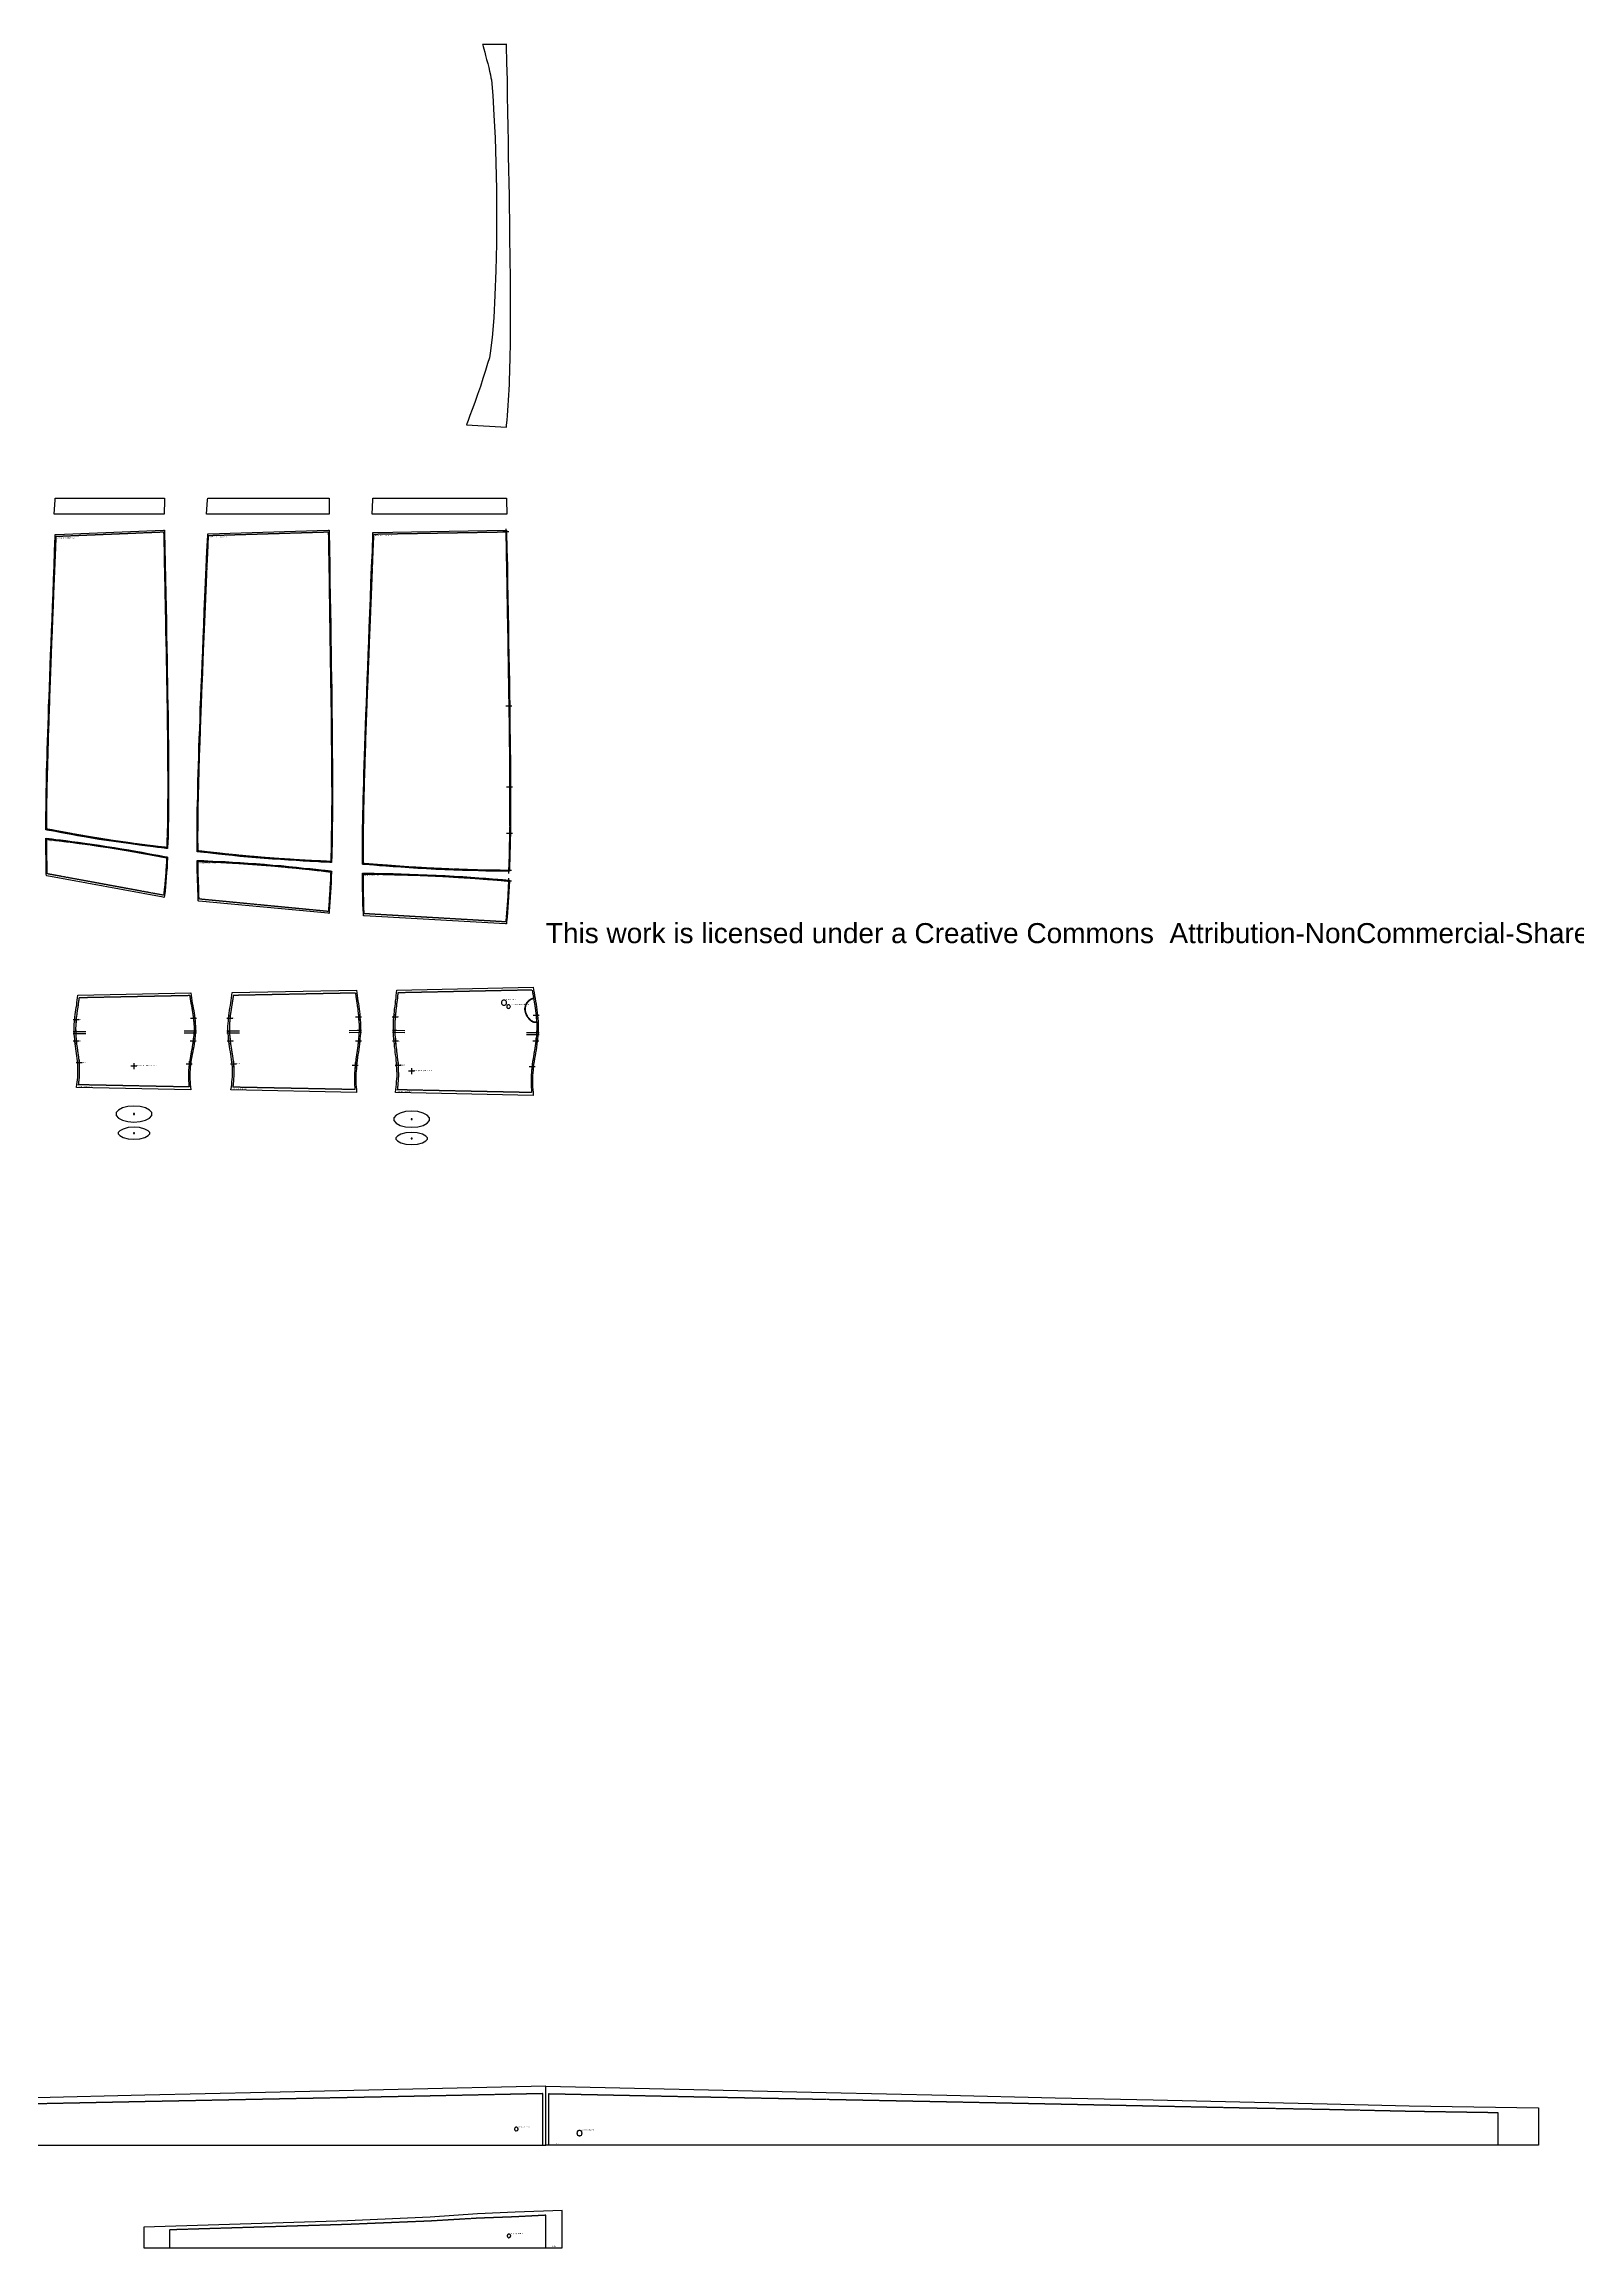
# Model space of a CAD drawing. Extents: x -6625 to 13075, y -6513 to 4488.
# Drawn here: x -2505 to 5152, y -6513 to 4488 of the extents above; entities that cross this region are included whole.
import ezdxf

# ---------------------------------------------------------------- set-up
doc = ezdxf.new("R2010")
doc.units = 0
doc.linetypes.add('DASHED', pattern=[0.6, 0.5, -0.1])
for name, color, linetype in [('cut', 7, 'CONTINUOUS'), ('markers', 8, 'CONTINUOUS'), ('patches', 4, 'CONTINUOUS'), ('plot', 2, 'CONTINUOUS'), ('seam', 1, 'DASHED'), ('text', 3, 'CONTINUOUS')]:
    doc.layers.add(name, color=color, linetype=linetype)
doc.styles.get("Standard").update_dxf_attribs({"font": 'arial.ttf'})

# ---------------------------------------------------------------- blocks, each defined once
blk = doc.blocks.new('Ventus-11_Segment-0.sail_(1)')
at = {"layer": 'cut'}
for points in [[(4, 8, 0), (4, 0, 0), (6, -86, 0), (8, -170, 0), (9, -251, 0), (11, -330, 0), (12, -405, 0), (13, -479, 0), (14, -550, 0), (16, -618, 0), (17, -685, 0), (18, -749, 0), (19, -810, 0), (20, -870, 0), (20, -927, 0), (21, -983, 0), (22, -1036, 0), (22, -1088, 0), (23, -1137, 0), (23, -1185, 0), (24, -1230, 0), (24, -1274, 0), (24, -1317, 0), (24, -1358, 0), (24, -1397, 0), (24, -1434, 0), (23, -1471, 0), (23, -1505, 0), (22, -1539, 0), (22, -1571, 0), (21, -1603, 0), (20, -1633, 0), (19, -1662, 0), (18, -1690, 0), (18, -1694, 0), (18, -1694, 0), (14, -1694, 0), (10, -1694, 0), (-1, -1694, 0), (-18, -1694, 0), (-40, -1694, 0), (-68, -1693, 0), (-100, -1693, 0), (-136, -1692, 0), (-175, -1691, 0), (-216, -1690, 0), (-259, -1688, 0), (-304, -1687, 0), (-349, -1685, 0), (-395, -1682, 0), (-439, -1680, 0), (-482, -1677, 0), (-524, -1674, 0), (-563, -1672, 0), (-598, -1669, 0), (-630, -1667, 0), (-658, -1664, 0), (-680, -1662, 0), (-697, -1661, 0), (-708, -1660, 0), (-712, -1660, 0), (-716, -1659, 0), (-716, -1659, 0), (-716, -1655, 0), (-716, -1628, 0), (-716, -1600, 0), (-716, -1570, 0), (-715, -1540, 0), (-715, -1508, 0), (-715, -1476, 0), (-714, -1442, 0), (-713, -1406, 0), (-712, -1370, 0), (-712, -1332, 0), (-711, -1292, 0), (-709, -1251, 0), (-708, -1208, 0), (-707, -1163, 0), (-705, -1117, 0), (-704, -1069, 0), (-702, -1019, 0), (-700, -967, 0), (-698, -913, 0), (-696, -857, 0), (-694, -799, 0), (-692, -739, 0), (-689, -677, 0), (-687, -612, 0), (-684, -546, 0), (-682, -477, 0), (-679, -405, 0), (-676, -331, 0), (-673, -255, 0), (-670, -176, 0), (-666, -95, 0), (-663, -11, 0), (-663, -3, 0), (-663, -3, 0), (-659, -3, 0), (0, 8, 0), (4, 8, 0)], [(18, -1739, 0), (18, -1743, 0), (17, -1771, 0), (16, -1797, 0), (14, -1823, 0), (12, -1849, 0), (11, -1874, 0), (9, -1899, 0), (7, -1923, 0), (4, -1947, 0), (4, -1957, 0), (4, -1957, 0), (-1, -1957, 0), (-707, -1916, 0), (-711, -1916, 0), (-711, -1916, 0), (-711, -1906, 0), (-712, -1883, 0), (-713, -1859, 0), (-714, -1835, 0), (-714, -1811, 0), (-715, -1786, 0), (-715, -1761, 0), (-715, -1735, 0), (-716, -1708, 0), (-716, -1704, 0), (-716, -1704, 0), (-711, -1704, 0), (-707, -1704, 0), (-697, -1704, 0), (-680, -1704, 0), (-657, -1704, 0), (-630, -1705, 0), (-598, -1705, 0), (-562, -1706, 0), (-523, -1707, 0), (-481, -1708, 0), (-438, -1710, 0), (-393, -1712, 0), (-348, -1714, 0), (-303, -1716, 0), (-258, -1718, 0), (-215, -1721, 0), (-174, -1724, 0), (-135, -1727, 0), (-99, -1729, 0), (-67, -1732, 0), (-40, -1734, 0), (-17, -1736, 0), (0, -1737, 0), (10, -1738, 0), (14, -1738, 0), (18, -1739, 0)]]:
    blk.add_polyline3d(points, dxfattribs=at)
at = {"layer": 'markers'}
for p, q in [((15, 0), (-15, 0)), ((0, 15), (0, -15)), ((30, -870), (0, -870)), ((15, -855), (15, -885)), ((34, -1274), (4, -1274)), ((19, -1259), (19, -1289)), ((33, -1505), (3, -1505)), ((18, -1490), (18, -1520)), ((29, -1690), (-1, -1690)), ((29, -1743), (-1, -1743)), ((14, -1675), (14, -1705)), ((14, -1728), (14, -1758))]:
    blk.add_line(p, q, dxfattribs=at)
for centre, radius in [((0, 0), 1.5), ((0, 0), 1.2), ((15, -870), 1.5), ((15, -870), 1.2), ((19, -1274), 1.5), ((19, -1274), 1.2), ((18, -1505), 1.5), ((18, -1505), 1.2), ((14, -1690), 1.5), ((14, -1690), 1.2), ((14, -1743), 1.5), ((14, -1743), 1.2)]:
    blk.add_circle(centre, radius, dxfattribs=at)
at = {"layer": 'seam'}
for points in [[(0, 0, 0), (2, -86, 0), (3, -170, 0), (5, -251, 0), (6, -330, 0), (7, -406, 0), (9, -479, 0), (10, -550, 0), (11, -619, 0), (12, -685, 0), (13, -749, 0), (14, -811, 0), (15, -870, 0), (16, -928, 0), (17, -983, 0), (17, -1036, 0), (18, -1088, 0), (18, -1137, 0), (19, -1185, 0), (19, -1230, 0), (19, -1274, 0), (19, -1317, 0), (19, -1358, 0), (19, -1397, 0), (19, -1434, 0), (19, -1471, 0), (18, -1505, 0), (18, -1539, 0), (17, -1571, 0), (17, -1603, 0), (16, -1633, 0), (15, -1662, 0), (14, -1690, 0), (14, -1690, 0), (10, -1690, 0), (-1, -1690, 0), (-18, -1690, 0), (-40, -1689, 0), (-68, -1689, 0), (-100, -1688, 0), (-136, -1688, 0), (-175, -1687, 0), (-216, -1685, 0), (-259, -1684, 0), (-304, -1682, 0), (-349, -1680, 0), (-394, -1678, 0), (-439, -1675, 0), (-482, -1673, 0), (-524, -1670, 0), (-562, -1667, 0), (-598, -1664, 0), (-630, -1662, 0), (-658, -1660, 0), (-680, -1658, 0), (-697, -1657, 0), (-707, -1656, 0), (-711, -1655, 0), (-711, -1655, 0), (-711, -1628, 0), (-711, -1600, 0), (-711, -1570, 0), (-711, -1540, 0), (-710, -1508, 0), (-710, -1476, 0), (-709, -1442, 0), (-709, -1407, 0), (-708, -1370, 0), (-707, -1332, 0), (-706, -1292, 0), (-705, -1251, 0), (-704, -1208, 0), (-702, -1163, 0), (-701, -1117, 0), (-699, -1069, 0), (-698, -1019, 0), (-696, -967, 0), (-694, -913, 0), (-692, -857, 0), (-690, -799, 0), (-687, -739, 0), (-685, -677, 0), (-682, -613, 0), (-680, -546, 0), (-677, -477, 0), (-674, -405, 0), (-671, -331, 0), (-668, -255, 0), (-665, -176, 0), (-662, -95, 0), (-658, -11, 0), (-658, -11, 0), (0, 0, 0), (0, 0, 0)], [(14, -1743, 0), (12, -1770, 0), (11, -1797, 0), (10, -1823, 0), (8, -1848, 0), (6, -1874, 0), (4, -1898, 0), (2, -1923, 0), (0, -1947, 0), (0, -1947, 0), (-707, -1906, 0), (-707, -1906, 0), (-708, -1883, 0), (-709, -1859, 0), (-709, -1835, 0), (-710, -1811, 0), (-710, -1786, 0), (-711, -1761, 0), (-711, -1735, 0), (-711, -1708, 0), (-711, -1708, 0), (-707, -1708, 0), (-697, -1708, 0), (-680, -1709, 0), (-657, -1709, 0), (-630, -1709, 0), (-598, -1710, 0), (-562, -1711, 0), (-523, -1712, 0), (-482, -1713, 0), (-438, -1714, 0), (-394, -1716, 0), (-348, -1718, 0), (-303, -1720, 0), (-259, -1723, 0), (-215, -1726, 0), (-174, -1728, 0), (-135, -1731, 0), (-99, -1734, 0), (-67, -1736, 0), (-40, -1738, 0), (-17, -1740, 0), (-1, -1742, 0), (10, -1743, 0), (14, -1743, 0), (14, -1743, 0)]]:
    blk.add_polyline3d(points, dxfattribs=at)
at = {"layer": 'text'}
for s, p in [('UV-Segment-0.sail.panel_0', (-653, -21)), ('UV-Segment-0.sail.panel_1', (-706, -1718))]:
    blk.add_text(s, height=5, dxfattribs=at).set_placement(p)
blk = doc.blocks.new('Ventus-11_Segment-1.sail_(8)')
at = {"layer": 'cut'}
for points in [[(4, 8, 0), (4, 0, 0), (6, -84, 0), (7, -165, 0), (8, -244, 0), (10, -321, 0), (11, -395, 0), (12, -466, 0), (13, -535, 0), (14, -602, 0), (15, -667, 0), (16, -729, 0), (17, -789, 0), (17, -847, 0), (18, -903, 0), (19, -957, 0), (19, -1009, 0), (20, -1059, 0), (20, -1107, 0), (21, -1153, 0), (21, -1198, 0), (21, -1241, 0), (21, -1282, 0), (21, -1322, 0), (21, -1360, 0), (21, -1397, 0), (21, -1432, 0), (20, -1466, 0), (20, -1499, 0), (19, -1530, 0), (19, -1560, 0), (18, -1590, 0), (17, -1618, 0), (16, -1645, 0), (16, -1650, 0), (16, -1650, 0), (12, -1650, 0), (8, -1650, 0), (-1, -1649, 0), (-17, -1649, 0), (-37, -1648, 0), (-63, -1646, 0), (-92, -1645, 0), (-125, -1643, 0), (-160, -1641, 0), (-198, -1639, 0), (-238, -1636, 0), (-279, -1633, 0), (-320, -1630, 0), (-361, -1627, 0), (-402, -1623, 0), (-442, -1620, 0), (-479, -1616, 0), (-515, -1612, 0), (-548, -1609, 0), (-577, -1606, 0), (-602, -1603, 0), (-622, -1600, 0), (-638, -1599, 0), (-647, -1598, 0), (-651, -1597, 0), (-655, -1597, 0), (-655, -1597, 0), (-655, -1593, 0), (-655, -1566, 0), (-655, -1539, 0), (-655, -1511, 0), (-655, -1482, 0), (-655, -1452, 0), (-654, -1421, 0), (-654, -1388, 0), (-653, -1354, 0), (-652, -1319, 0), (-652, -1283, 0), (-651, -1245, 0), (-650, -1205, 0), (-648, -1164, 0), (-647, -1121, 0), (-646, -1077, 0), (-644, -1031, 0), (-642, -983, 0), (-640, -933, 0), (-639, -882, 0), (-636, -828, 0), (-634, -773, 0), (-632, -715, 0), (-630, -655, 0), (-627, -594, 0), (-624, -530, 0), (-622, -464, 0), (-619, -395, 0), (-616, -324, 0), (-613, -251, 0), (-609, -176, 0), (-606, -98, 0), (-602, -17, 0), (-602, -10, 0), (-602, -10, 0), (-598, -10, 0), (0, 8, 0), (4, 8, 0)], [(17, -1693, 0), (16, -1697, 0), (15, -1724, 0), (14, -1750, 0), (13, -1775, 0), (11, -1800, 0), (10, -1824, 0), (8, -1848, 0), (6, -1871, 0), (4, -1895, 0), (4, -1905, 0), (4, -1905, 0), (-1, -1904, 0), (-646, -1843, 0), (-649, -1842, 0), (-649, -1842, 0), (-649, -1833, 0), (-650, -1811, 0), (-651, -1788, 0), (-652, -1765, 0), (-653, -1742, 0), (-653, -1719, 0), (-654, -1695, 0), (-654, -1670, 0), (-655, -1645, 0), (-655, -1640, 0), (-655, -1640, 0), (-650, -1640, 0), (-647, -1640, 0), (-637, -1640, 0), (-621, -1641, 0), (-601, -1642, 0), (-576, -1643, 0), (-546, -1645, 0), (-514, -1646, 0), (-478, -1649, 0), (-440, -1651, 0), (-400, -1653, 0), (-360, -1656, 0), (-318, -1659, 0), (-277, -1663, 0), (-236, -1666, 0), (-197, -1670, 0), (-159, -1674, 0), (-123, -1678, 0), (-91, -1681, 0), (-62, -1684, 0), (-36, -1687, 0), (-16, -1689, 0), (-1, -1691, 0), (9, -1692, 0), (12, -1693, 0), (17, -1693, 0)]]:
    blk.add_polyline3d(points, dxfattribs=at)
at = {"layer": 'seam'}
for points in [[(0, 0, 0), (1, -84, 0), (3, -166, 0), (4, -244, 0), (5, -321, 0), (6, -395, 0), (7, -466, 0), (8, -535, 0), (9, -602, 0), (10, -667, 0), (11, -729, 0), (12, -789, 0), (13, -847, 0), (14, -903, 0), (14, -957, 0), (15, -1009, 0), (15, -1059, 0), (16, -1107, 0), (16, -1153, 0), (16, -1198, 0), (16, -1241, 0), (17, -1282, 0), (17, -1322, 0), (17, -1360, 0), (16, -1397, 0), (16, -1432, 0), (16, -1466, 0), (15, -1498, 0), (15, -1530, 0), (14, -1560, 0), (14, -1590, 0), (13, -1618, 0), (12, -1645, 0), (12, -1645, 0), (9, -1645, 0), (-1, -1645, 0), (-17, -1644, 0), (-37, -1643, 0), (-63, -1642, 0), (-92, -1641, 0), (-125, -1639, 0), (-160, -1637, 0), (-198, -1634, 0), (-238, -1632, 0), (-278, -1629, 0), (-320, -1626, 0), (-361, -1622, 0), (-402, -1619, 0), (-441, -1615, 0), (-479, -1611, 0), (-514, -1608, 0), (-547, -1604, 0), (-576, -1601, 0), (-601, -1598, 0), (-622, -1596, 0), (-637, -1594, 0), (-647, -1593, 0), (-650, -1593, 0), (-650, -1593, 0), (-650, -1566, 0), (-651, -1539, 0), (-651, -1511, 0), (-650, -1482, 0), (-650, -1452, 0), (-650, -1421, 0), (-649, -1388, 0), (-649, -1354, 0), (-648, -1319, 0), (-647, -1283, 0), (-646, -1245, 0), (-645, -1205, 0), (-644, -1164, 0), (-643, -1121, 0), (-641, -1077, 0), (-639, -1031, 0), (-638, -983, 0), (-636, -933, 0), (-634, -882, 0), (-632, -828, 0), (-630, -773, 0), (-627, -715, 0), (-625, -656, 0), (-623, -594, 0), (-620, -530, 0), (-617, -464, 0), (-614, -395, 0), (-611, -325, 0), (-608, -252, 0), (-605, -176, 0), (-601, -98, 0), (-598, -18, 0), (-598, -18, 0), (0, 0, 0), (0, 0, 0)], [(12, -1697, 0), (11, -1724, 0), (10, -1750, 0), (8, -1775, 0), (7, -1799, 0), (5, -1824, 0), (4, -1848, 0), (2, -1871, 0), (0, -1895, 0), (0, -1895, 0), (-645, -1833, 0), (-645, -1833, 0), (-646, -1810, 0), (-647, -1788, 0), (-647, -1765, 0), (-648, -1742, 0), (-649, -1719, 0), (-649, -1695, 0), (-650, -1670, 0), (-650, -1644, 0), (-650, -1644, 0), (-647, -1645, 0), (-637, -1645, 0), (-622, -1646, 0), (-601, -1647, 0), (-576, -1648, 0), (-546, -1649, 0), (-514, -1651, 0), (-478, -1653, 0), (-440, -1655, 0), (-401, -1658, 0), (-360, -1661, 0), (-319, -1664, 0), (-277, -1667, 0), (-237, -1671, 0), (-197, -1675, 0), (-159, -1678, 0), (-124, -1682, 0), (-91, -1685, 0), (-62, -1689, 0), (-37, -1691, 0), (-16, -1694, 0), (-1, -1696, 0), (9, -1697, 0), (12, -1697, 0), (12, -1697, 0)]]:
    blk.add_polyline3d(points, dxfattribs=at)
at = {"layer": 'text'}
for s, p in [('UV-Segment-1.sail.panel_0', (-593, -28)), ('UV-Segment-1.sail.panel_1', (-645, -1654))]:
    blk.add_text(s, height=5, dxfattribs=at).set_placement(p)
blk = doc.blocks.new('Ventus-11_Segment-2.sail_(9)')
at = {"layer": 'cut'}
for points in [[(4, 8, 0), (4, 0, 0), (6, -80, 0), (8, -158, 0), (9, -234, 0), (11, -307, 0), (12, -378, 0), (14, -446, 0), (15, -513, 0), (16, -577, 0), (17, -638, 0), (18, -698, 0), (19, -756, 0), (20, -811, 0), (21, -865, 0), (22, -916, 0), (23, -966, 0), (23, -1014, 0), (24, -1060, 0), (24, -1105, 0), (25, -1147, 0), (25, -1188, 0), (25, -1228, 0), (25, -1266, 0), (25, -1303, 0), (25, -1338, 0), (25, -1371, 0), (24, -1404, 0), (24, -1435, 0), (23, -1465, 0), (22, -1495, 0), (22, -1523, 0), (21, -1550, 0), (19, -1576, 0), (19, -1581, 0), (19, -1581, 0), (14, -1580, 0), (11, -1580, 0), (3, -1579, 0), (-11, -1577, 0), (-30, -1575, 0), (-53, -1572, 0), (-80, -1569, 0), (-109, -1565, 0), (-142, -1561, 0), (-176, -1556, 0), (-212, -1551, 0), (-249, -1546, 0), (-286, -1540, 0), (-323, -1535, 0), (-360, -1529, 0), (-396, -1523, 0), (-430, -1517, 0), (-462, -1511, 0), (-491, -1506, 0), (-518, -1501, 0), (-540, -1496, 0), (-559, -1493, 0), (-573, -1490, 0), (-581, -1489, 0), (-584, -1488, 0), (-588, -1487, 0), (-588, -1487, 0), (-588, -1484, 0), (-588, -1459, 0), (-588, -1434, 0), (-588, -1408, 0), (-587, -1381, 0), (-587, -1353, 0), (-587, -1324, 0), (-586, -1294, 0), (-585, -1263, 0), (-585, -1230, 0), (-584, -1196, 0), (-583, -1161, 0), (-582, -1124, 0), (-581, -1086, 0), (-580, -1046, 0), (-578, -1005, 0), (-577, -962, 0), (-575, -918, 0), (-574, -872, 0), (-572, -824, 0), (-570, -774, 0), (-568, -723, 0), (-566, -669, 0), (-564, -614, 0), (-562, -556, 0), (-560, -497, 0), (-557, -436, 0), (-555, -372, 0), (-552, -307, 0), (-550, -239, 0), (-547, -169, 0), (-544, -96, 0), (-541, -22, 0), (-541, -14, 0), (-541, -14, 0), (-537, -14, 0), (0, 8, 0), (4, 8, 0)], [(20, -1623, 0), (19, -1627, 0), (18, -1652, 0), (17, -1677, 0), (15, -1701, 0), (13, -1725, 0), (11, -1748, 0), (9, -1770, 0), (7, -1793, 0), (4, -1815, 0), (3, -1825, 0), (3, -1825, 0), (-2, -1824, 0), (-583, -1717, 0), (-585, -1716, 0), (-585, -1716, 0), (-586, -1707, 0), (-586, -1687, 0), (-587, -1667, 0), (-587, -1646, 0), (-587, -1625, 0), (-588, -1603, 0), (-588, -1581, 0), (-588, -1558, 0), (-588, -1534, 0), (-588, -1529, 0), (-588, -1529, 0), (-583, -1530, 0), (-580, -1530, 0), (-571, -1531, 0), (-557, -1533, 0), (-538, -1535, 0), (-515, -1538, 0), (-489, -1541, 0), (-459, -1545, 0), (-427, -1549, 0), (-393, -1554, 0), (-357, -1559, 0), (-320, -1564, 0), (-283, -1570, 0), (-245, -1576, 0), (-209, -1582, 0), (-173, -1588, 0), (-139, -1594, 0), (-107, -1599, 0), (-77, -1605, 0), (-51, -1610, 0), (-28, -1614, 0), (-10, -1617, 0), (4, -1620, 0), (13, -1622, 0), (16, -1622, 0), (20, -1623, 0)]]:
    blk.add_polyline3d(points, dxfattribs=at)
at = {"layer": 'seam'}
for points in [[(0, 0, 0), (2, -81, 0), (3, -159, 0), (5, -234, 0), (6, -307, 0), (8, -378, 0), (9, -446, 0), (10, -513, 0), (12, -577, 0), (13, -638, 0), (14, -698, 0), (15, -756, 0), (16, -811, 0), (17, -865, 0), (18, -916, 0), (18, -966, 0), (19, -1014, 0), (19, -1060, 0), (20, -1105, 0), (20, -1147, 0), (20, -1188, 0), (21, -1228, 0), (21, -1266, 0), (21, -1302, 0), (20, -1338, 0), (20, -1371, 0), (20, -1404, 0), (19, -1435, 0), (19, -1465, 0), (18, -1494, 0), (17, -1522, 0), (16, -1550, 0), (15, -1576, 0), (15, -1576, 0), (12, -1575, 0), (3, -1574, 0), (-11, -1573, 0), (-30, -1571, 0), (-53, -1568, 0), (-79, -1565, 0), (-109, -1561, 0), (-141, -1557, 0), (-175, -1552, 0), (-211, -1547, 0), (-248, -1542, 0), (-285, -1536, 0), (-323, -1530, 0), (-359, -1524, 0), (-395, -1518, 0), (-429, -1512, 0), (-461, -1506, 0), (-490, -1501, 0), (-517, -1496, 0), (-539, -1492, 0), (-558, -1488, 0), (-572, -1486, 0), (-580, -1484, 0), (-583, -1484, 0), (-583, -1484, 0), (-583, -1459, 0), (-583, -1434, 0), (-583, -1408, 0), (-583, -1381, 0), (-583, -1353, 0), (-582, -1324, 0), (-582, -1294, 0), (-581, -1263, 0), (-580, -1230, 0), (-579, -1196, 0), (-578, -1161, 0), (-577, -1124, 0), (-576, -1086, 0), (-575, -1046, 0), (-574, -1005, 0), (-572, -962, 0), (-571, -918, 0), (-569, -872, 0), (-568, -824, 0), (-566, -774, 0), (-564, -723, 0), (-562, -669, 0), (-560, -614, 0), (-558, -557, 0), (-555, -497, 0), (-553, -436, 0), (-550, -372, 0), (-548, -307, 0), (-545, -239, 0), (-542, -169, 0), (-539, -97, 0), (-536, -22, 0), (-536, -22, 0), (0, 0, 0), (0, 0, 0)], [(15, -1627, 0), (14, -1652, 0), (12, -1677, 0), (11, -1701, 0), (9, -1724, 0), (7, -1747, 0), (5, -1770, 0), (2, -1792, 0), (0, -1814, 0), (0, -1814, 0), (-581, -1707, 0), (-581, -1707, 0), (-582, -1687, 0), (-582, -1666, 0), (-582, -1646, 0), (-583, -1625, 0), (-583, -1603, 0), (-583, -1581, 0), (-583, -1558, 0), (-583, -1534, 0), (-583, -1534, 0), (-580, -1535, 0), (-572, -1536, 0), (-558, -1537, 0), (-539, -1540, 0), (-516, -1542, 0), (-490, -1546, 0), (-460, -1549, 0), (-428, -1554, 0), (-393, -1558, 0), (-358, -1563, 0), (-321, -1569, 0), (-283, -1574, 0), (-246, -1580, 0), (-209, -1586, 0), (-174, -1592, 0), (-140, -1598, 0), (-108, -1604, 0), (-78, -1609, 0), (-52, -1614, 0), (-29, -1618, 0), (-11, -1622, 0), (3, -1624, 0), (12, -1626, 0), (15, -1627, 0), (15, -1627, 0)]]:
    blk.add_polyline3d(points, dxfattribs=at)
at = {"layer": 'text'}
for s, p in [('UV-Segment-2.sail.panel_0', (-531, -32)), ('UV-Segment-2.sail.panel_1', (-578, -1544))]:
    blk.add_text(s, height=5, dxfattribs=at).set_placement(p)
blk = doc.blocks.new('Ventus-11_Segment-0.tube_(15)')
at = {"layer": 'cut'}
for points in [[(-700, -256, 0), (-699, -241, 0), (-697, -228, 0), (-696, -214, 0), (-695, -201, 0), (-694, -188, 0), (-693, -175, 0), (-693, -161, 0), (-694, -148, 0), (-694, -135, 0), (-695, -121, 0), (-696, -108, 0), (-697, -95, 0), (-698, -81, 0), (-700, -68, 0), (-702, -55, 0), (-703, -41, 0), (-705, -28, 0), (-706, -14, 0), (-708, -1, 0), (-709, 13, 0), (-710, 26, 0), (-711, 40, 0), (-711, 52, 0), (-708, 54, 0), (-711, 55, 0), (-711, 67, 0), (-711, 81, 0), (-711, 94, 0), (-710, 108, 0), (-709, 121, 0), (-708, 135, 0), (-706, 148, 0), (-705, 162, 0), (-703, 175, 0), (-701, 189, 0), (-700, 202, 0), (-698, 216, 0), (-697, 229, 0), (-696, 242, 0), (-694, 256, 0)], [(-694, 256, 0), (-13, 270, 0)], [(-13, 270, 0), (-11, 257, 0), (-9, 243, 0), (-6, 229, 0), (-4, 214, 0), (-2, 200, 0), (1, 186, 0), (3, 172, 0), (5, 157, 0), (7, 143, 0), (9, 129, 0), (10, 114, 0), (11, 100, 0), (12, 86, 0), (12, 71, 0), (12, 57, 0), (11, 43, 0), (7, 43, 0), (11, 41, 0), (10, 28, 0), (9, 13, 0), (7, -1, 0), (5, -15, 0), (3, -29, 0), (1, -44, 0), (-2, -58, 0), (-4, -72, 0), (-6, -86, 0), (-9, -100, 0), (-11, -115, 0), (-13, -129, 0), (-14, -143, 0), (-15, -157, 0), (-16, -171, 0), (-17, -185, 0), (-17, -199, 0), (-16, -213, 0), (-16, -227, 0), (-15, -241, 0), (-14, -255, 0), (-13, -270, 0)], [(-13, -270, 0), (-700, -256, 0)]]:
    blk.add_polyline3d(points, dxfattribs=at)
at = {"layer": 'plot'}
for p, q in [((-687, 121), (-717, 121)), ((-702, 136), (-702, 106)), ((17, 128), (-13, 128)), ((2, 143), (2, 113)), ((-654, 53), (-716, 54)), ((-654, 43), (-716, 44)), ((-694, 54), (-714, 54)), ((-704, 64), (-704, 44)), ((-701, 15), (-701, -15)), ((16, 42), (-46, 43)), ((16, 32), (-46, 33)), ((15, 0), (-15, 0)), ((14, 43), (-6, 43)), ((0, 15), (0, -15)), ((4, 53), (4, 33)), ((-686, 0), (-716, 0)), ((-688, -106), (-688, -136)), ((-673, -121), (-703, -121)), ((-605, -149), (-635, -149)), ((-620, -134), (-620, -164)), ((-4, -128), (-34, -128)), ((-19, -113), (-19, -143))]:
    blk.add_line(p, q, dxfattribs=at)
for points in [[(-159, 206, 0), (-163, 205, 0), (-166, 203, 0), (-169, 200, 0), (-171, 197, 0), (-172, 193, 0), (-171, 189, 0), (-169, 185, 0), (-166, 182, 0), (-163, 180, 0), (-159, 180, 0), (-155, 180, 0), (-151, 182, 0), (-148, 185, 0), (-146, 189, 0), (-146, 193, 0), (-146, 197, 0), (-148, 200, 0), (-151, 203, 0), (-155, 205, 0)], [(-136, 182, 0), (-139, 182, 0), (-142, 180, 0), (-144, 178, 0), (-145, 176, 0), (-145, 173, 0), (-145, 170, 0), (-144, 168, 0), (-142, 166, 0), (-139, 165, 0), (-136, 164, 0), (-133, 165, 0), (-131, 166, 0), (-129, 168, 0), (-128, 170, 0), (-127, 173, 0), (-128, 176, 0), (-129, 178, 0), (-131, 180, 0), (-133, 182, 0)]]:
    blk.add_polyline3d(points, close=True, dxfattribs=at)
for points in [[(-12, 215, 0), (-14, 214, 0), (-15, 214, 0), (-17, 213, 0), (-19, 213, 0), (-20, 212, 0), (-22, 212, 0), (-24, 211, 0), (-25, 210, 0), (-27, 209, 0), (-28, 208, 0), (-30, 207, 0), (-31, 206, 0), (-33, 205, 0), (-34, 204, 0), (-36, 203, 0), (-37, 202, 0), (-38, 201, 0), (-39, 200, 0), (-41, 199, 0), (-42, 197, 0), (-43, 196, 0), (-44, 195, 0), (-45, 193, 0), (-46, 192, 0), (-47, 190, 0), (-48, 189, 0), (-49, 187, 0), (-50, 186, 0), (-50, 184, 0), (-51, 183, 0), (-52, 181, 0), (-52, 179, 0), (-53, 178, 0), (-54, 176, 0), (-54, 174, 0), (-54, 173, 0), (-55, 171, 0), (-55, 169, 0), (-55, 168, 0), (-55, 166, 0), (-56, 164, 0), (-56, 162, 0), (-56, 161, 0), (-56, 159, 0), (-55, 157, 0), (-55, 155, 0), (-55, 154, 0), (-55, 152, 0), (-55, 150, 0), (-54, 148, 0), (-54, 147, 0), (-53, 145, 0), (-53, 143, 0), (-52, 142, 0), (-52, 140, 0), (-51, 138, 0), (-50, 137, 0), (-50, 135, 0), (-49, 134, 0), (-48, 132, 0), (-48, 130, 0), (-47, 129, 0), (-46, 127, 0), (-45, 126, 0), (-44, 124, 0), (-43, 123, 0), (-42, 122, 0), (-41, 120, 0), (-40, 119, 0), (-39, 117, 0), (-38, 116, 0), (-37, 115, 0), (-36, 113, 0), (-35, 112, 0), (-33, 111, 0), (-32, 109, 0), (-31, 108, 0), (-30, 107, 0), (-28, 106, 0), (-27, 105, 0), (-26, 104, 0), (-24, 102, 0), (-23, 101, 0), (-21, 101, 0), (-20, 100, 0), (-18, 99, 0), (-17, 98, 0), (-15, 97, 0), (-14, 97, 0), (-12, 96, 0), (-10, 96, 0), (-9, 96, 0), (-7, 95, 0), (-5, 95, 0), (-3, 95, 0), (-2, 95, 0), (0, 96, 0), (2, 96, 0), (4, 96, 0)], [(-11, 213, 0), (-13, 212, 0), (-14, 212, 0), (-16, 212, 0), (-18, 211, 0), (-19, 210, 0), (-21, 210, 0), (-22, 209, 0), (-24, 208, 0), (-25, 208, 0), (-27, 207, 0), (-28, 206, 0), (-30, 205, 0), (-31, 204, 0), (-33, 203, 0), (-34, 202, 0), (-35, 201, 0), (-37, 200, 0), (-38, 199, 0), (-39, 197, 0), (-40, 196, 0), (-41, 195, 0), (-42, 194, 0), (-43, 192, 0), (-44, 191, 0), (-45, 189, 0), (-46, 188, 0), (-47, 187, 0), (-48, 185, 0), (-49, 184, 0), (-49, 182, 0), (-50, 180, 0), (-51, 179, 0), (-51, 177, 0), (-52, 176, 0), (-52, 174, 0), (-52, 172, 0), (-53, 171, 0), (-53, 169, 0), (-53, 167, 0), (-53, 166, 0), (-54, 164, 0), (-54, 162, 0), (-54, 161, 0), (-54, 159, 0), (-53, 157, 0), (-53, 156, 0), (-53, 154, 0), (-53, 152, 0), (-53, 151, 0), (-52, 149, 0), (-52, 147, 0), (-51, 146, 0), (-51, 144, 0), (-50, 142, 0), (-50, 141, 0), (-49, 139, 0), (-49, 138, 0), (-48, 136, 0), (-47, 135, 0), (-47, 133, 0), (-46, 132, 0), (-45, 130, 0), (-44, 129, 0), (-43, 127, 0), (-43, 126, 0), (-42, 124, 0), (-41, 123, 0), (-40, 121, 0), (-39, 120, 0), (-38, 119, 0), (-37, 117, 0), (-36, 116, 0), (-34, 115, 0), (-33, 114, 0), (-32, 112, 0), (-31, 111, 0), (-30, 110, 0), (-28, 109, 0), (-27, 108, 0), (-26, 106, 0), (-25, 105, 0), (-23, 104, 0), (-22, 103, 0), (-20, 102, 0), (-19, 102, 0), (-17, 101, 0), (-16, 100, 0), (-14, 99, 0), (-13, 99, 0), (-11, 98, 0), (-10, 98, 0), (-8, 98, 0), (-6, 97, 0), (-5, 97, 0), (-3, 97, 0), (-1, 97, 0), (0, 98, 0), (2, 98, 0), (4, 98, 0)]]:
    blk.add_polyline3d(points, dxfattribs=at)
for centre, radius in [((-702, 121), 1.5), ((-702, 121), 1.2), ((2, 128), 1.5), ((2, 128), 1.2), ((-704, 54), 1), ((-704, 54), 0.8), ((-701, 0), 1.5), ((-701, 0), 1.2), ((0, 0), 1.5), ((0, 0), 1.2), ((4, 43), 1), ((4, 43), 0.8), ((-688, -121), 1.5), ((-688, -121), 1.2), ((-620, -149), 2.5), ((-620, -149), 1.5), ((-620, -149), 1.2), ((-19, -128), 1.5), ((-19, -128), 1.2)]:
    blk.add_circle(centre, radius, dxfattribs=at)
at = {"layer": 'seam'}
for points in [[(-689, 242, 0), (-690, 228, 0), (-691, 215, 0), (-693, 201, 0), (-695, 188, 0), (-696, 175, 0), (-698, 161, 0), (-699, 148, 0), (-701, 134, 0), (-702, 121, 0), (-703, 107, 0), (-704, 94, 0), (-704, 81, 0), (-704, 67, 0), (-704, 54, 0), (-704, 40, 0), (-703, 27, 0), (-702, 13, 0), (-701, 0, 0), (-699, -13, 0), (-698, -27, 0), (-696, -40, 0), (-695, -54, 0), (-693, -67, 0), (-692, -81, 0), (-690, -94, 0), (-689, -108, 0), (-688, -121, 0), (-687, -134, 0), (-687, -148, 0), (-686, -161, 0), (-686, -175, 0), (-687, -188, 0), (-688, -202, 0), (-689, -215, 0), (-690, -228, 0), (-692, -242, 0)], [(-18, 256, 0), (-689, 242, 0)], [(-18, 256, 0), (-16, 242, 0), (-13, 227, 0), (-11, 213, 0), (-9, 199, 0), (-6, 185, 0), (-4, 171, 0), (-2, 156, 0), (0, 142, 0), (2, 128, 0), (3, 114, 0), (4, 100, 0), (5, 85, 0), (5, 71, 0), (5, 57, 0), (4, 43, 0), (3, 28, 0), (2, 14, 0), (0, 0, 0), (-2, -14, 0), (-4, -28, 0), (-6, -43, 0), (-9, -57, 0), (-11, -71, 0), (-13, -85, 0), (-16, -99, 0), (-18, -114, 0), (-19, -128, 0), (-21, -142, 0), (-22, -156, 0), (-23, -170, 0), (-24, -185, 0), (-24, -199, 0), (-23, -213, 0), (-23, -227, 0), (-22, -242, 0), (-21, -256, 0)], [(-21, -256, 0), (-692, -242, 0)]]:
    blk.add_polyline3d(points, dxfattribs=at)
at = {"layer": 'plot'}
blk.add_text('Ventus-11-Segment-0', height=5, dxfattribs=at).set_placement((-690, -254))
at = {"layer": 'text'}
for s, height, p in [('ref-top', 5, (-699, 121)), ('Inflate d=26mm', 5, (-149, 206)), ('MIRROR: Onepump d=18mm', 5, (-126, 182)), ('Sail connection line', 2, (-702, 51)), ('Sail cut', 2, (-702, 44)), ('ref-front', 5, (-698, 0)), ('ref-bottom', 5, (-685, -121)), ('Bridle Attachment Point Segment-0', 5, (-617, -149))]:
    blk.add_text(s, height=height, dxfattribs=at).set_placement(p)
blk = doc.blocks.new('Ventus-11_Segment-1.tube_(16)')
at = {"layer": 'cut'}
for points in [[(-636, -242, 0), (-634, -228, 0), (-632, -215, 0), (-631, -202, 0), (-630, -190, 0), (-629, -178, 0), (-628, -165, 0), (-628, -153, 0), (-628, -140, 0), (-629, -128, 0), (-630, -115, 0), (-632, -103, 0), (-633, -90, 0), (-635, -77, 0), (-637, -65, 0), (-639, -52, 0), (-641, -39, 0), (-643, -26, 0), (-645, -14, 0), (-647, -1, 0), (-648, 12, 0), (-649, 25, 0), (-650, 38, 0), (-651, 49, 0), (-647, 51, 0), (-651, 52, 0), (-651, 63, 0), (-651, 76, 0), (-650, 89, 0), (-649, 102, 0), (-648, 115, 0), (-647, 128, 0), (-645, 141, 0), (-643, 153, 0), (-641, 166, 0), (-639, 179, 0), (-637, 192, 0), (-635, 204, 0), (-633, 217, 0), (-631, 230, 0), (-630, 243, 0)], [(-630, 243, 0), (-9, 256, 0)], [(-9, 256, 0), (-7, 242, 0), (-6, 229, 0), (-4, 216, 0), (-2, 202, 0), (0, 189, 0), (2, 175, 0), (4, 162, 0), (5, 148, 0), (7, 135, 0), (8, 121, 0), (9, 108, 0), (10, 94, 0), (11, 81, 0), (11, 67, 0), (11, 55, 0), (7, 54, 0), (11, 52, 0), (10, 40, 0), (9, 26, 0), (8, 13, 0), (7, -1, 0), (5, -14, 0), (4, -28, 0), (2, -41, 0), (0, -55, 0), (-2, -68, 0), (-4, -81, 0), (-6, -95, 0), (-7, -108, 0), (-9, -121, 0), (-10, -135, 0), (-11, -148, 0), (-12, -161, 0), (-12, -174, 0), (-12, -188, 0), (-12, -201, 0), (-12, -214, 0), (-11, -228, 0), (-10, -241, 0), (-9, -256, 0)], [(-9, -256, 0), (-636, -242, 0)]]:
    blk.add_polyline3d(points, dxfattribs=at)
at = {"layer": 'plot'}
for p, q in [((-626, 114), (-656, 114)), ((-641, 129), (-641, 99)), ((16, 121), (-14, 121)), ((1, 136), (1, 106)), ((-594, 51), (-656, 51)), ((-594, 41), (-656, 41)), ((-625, 0), (-655, 0)), ((-634, 51), (-654, 51)), ((-644, 61), (-644, 41)), ((-640, 15), (-640, -15)), ((16, 54), (-46, 53)), ((16, 44), (-46, 43)), ((15, 0), (-15, 0)), ((14, 54), (-6, 54)), ((0, 15), (0, -15)), ((4, 64), (4, 44)), ((-623, -99), (-623, -129)), ((-16, -106), (-16, -136)), ((-608, -114), (-638, -114)), ((-1, -121), (-31, -121))]:
    blk.add_line(p, q, dxfattribs=at)
for centre, radius in [((-641, 114), 1.5), ((-641, 114), 1.2), ((1, 121), 1.5), ((1, 121), 1.2), ((-644, 51), 1), ((-644, 51), 0.8), ((-640, 0), 1.5), ((-640, 0), 1.2), ((0, 0), 1.5), ((0, 0), 1.2), ((4, 54), 1), ((4, 54), 0.8), ((-623, -114), 1.5), ((-623, -114), 1.2), ((-16, -121), 1.5), ((-16, -121), 1.2)]:
    blk.add_circle(centre, radius, dxfattribs=at)
at = {"layer": 'seam'}
for points in [[(-624, 229, 0), (-626, 216, 0), (-628, 203, 0), (-630, 190, 0), (-632, 178, 0), (-634, 165, 0), (-636, 152, 0), (-638, 140, 0), (-640, 127, 0), (-641, 114, 0), (-642, 102, 0), (-643, 89, 0), (-644, 76, 0), (-644, 63, 0), (-644, 51, 0), (-643, 38, 0), (-642, 25, 0), (-641, 13, 0), (-640, 0, 0), (-638, -13, 0), (-636, -25, 0), (-634, -38, 0), (-632, -51, 0), (-630, -64, 0), (-628, -76, 0), (-626, -89, 0), (-625, -102, 0), (-623, -114, 0), (-622, -127, 0), (-621, -140, 0), (-621, -153, 0), (-621, -165, 0), (-622, -178, 0), (-623, -191, 0), (-624, -203, 0), (-625, -216, 0), (-627, -229, 0)], [(-14, 241, 0), (-624, 229, 0)], [(-14, 241, 0), (-13, 228, 0), (-11, 215, 0), (-9, 201, 0), (-7, 188, 0), (-5, 174, 0), (-3, 161, 0), (-2, 148, 0), (0, 134, 0), (1, 121, 0), (2, 107, 0), (3, 94, 0), (4, 81, 0), (4, 67, 0), (4, 54, 0), (3, 40, 0), (2, 27, 0), (1, 13, 0), (0, 0, 0), (-2, -13, 0), (-3, -27, 0), (-5, -40, 0), (-7, -54, 0), (-9, -67, 0), (-11, -80, 0), (-13, -94, 0), (-14, -107, 0), (-16, -121, 0), (-17, -134, 0), (-18, -147, 0), (-19, -161, 0), (-19, -174, 0), (-19, -188, 0), (-19, -201, 0), (-19, -215, 0), (-18, -228, 0), (-17, -241, 0)], [(-17, -241, 0), (-627, -229, 0)]]:
    blk.add_polyline3d(points, dxfattribs=at)
at = {"layer": 'plot'}
blk.add_text('Ventus-11-Segment-1', height=5, dxfattribs=at).set_placement((-626, -240))
at = {"layer": 'text'}
for s, height, p in [('ref-top', 5, (-638, 114)), ('Sail connection line', 2, (-642, 48)), ('Sail cut', 2, (-642, 41)), ('ref-front', 5, (-637, 0)), ('ref-bottom', 5, (-620, -114))]:
    blk.add_text(s, height=height, dxfattribs=at).set_placement(p)
blk = doc.blocks.new('Ventus-11_Segment-2.tube_(17)')
at = {"layer": 'cut'}
for points in [[(-582, -230, 0), (-580, -216, 0), (-578, -204, 0), (-577, -192, 0), (-576, -180, 0), (-575, -168, 0), (-575, -156, 0), (-575, -145, 0), (-575, -133, 0), (-575, -121, 0), (-576, -109, 0), (-577, -97, 0), (-579, -85, 0), (-580, -73, 0), (-582, -61, 0), (-584, -49, 0), (-585, -37, 0), (-587, -25, 0), (-588, -13, 0), (-590, -1, 0), (-591, 11, 0), (-592, 24, 0), (-593, 36, 0), (-593, 47, 0), (-590, 48, 0), (-593, 49, 0), (-594, 60, 0), (-593, 72, 0), (-593, 85, 0), (-592, 97, 0), (-591, 109, 0), (-590, 121, 0), (-588, 133, 0), (-587, 145, 0), (-585, 157, 0), (-583, 169, 0), (-581, 181, 0), (-580, 193, 0), (-578, 205, 0), (-577, 217, 0), (-575, 230, 0)], [(-575, 230, 0), (-12, 242, 0)], [(-12, 242, 0), (-10, 229, 0), (-8, 217, 0), (-6, 204, 0), (-4, 191, 0), (-1, 179, 0), (1, 166, 0), (3, 153, 0), (5, 141, 0), (7, 128, 0), (9, 115, 0), (10, 102, 0), (11, 89, 0), (12, 76, 0), (12, 63, 0), (12, 52, 0), (8, 51, 0), (12, 49, 0), (11, 38, 0), (10, 25, 0), (9, 12, 0), (7, -1, 0), (5, -14, 0), (3, -27, 0), (1, -39, 0), (-2, -52, 0), (-4, -65, 0), (-6, -77, 0), (-9, -90, 0), (-11, -102, 0), (-12, -115, 0), (-14, -127, 0), (-15, -140, 0), (-16, -152, 0), (-16, -165, 0), (-16, -177, 0), (-16, -190, 0), (-15, -202, 0), (-15, -215, 0), (-13, -228, 0), (-12, -242, 0)], [(-12, -242, 0), (-582, -230, 0)]]:
    blk.add_polyline3d(points, dxfattribs=at)
at = {"layer": 'plot'}
for p, q in [((-584, 123), (-584, 93)), ((17, 114), (-13, 114)), ((2, 129), (2, 99)), ((-569, 108), (-599, 108)), ((-536, 48), (-598, 48)), ((-536, 38), (-598, 38)), ((-568, 0), (-598, 0)), ((-576, 48), (-596, 48)), ((-586, 58), (-586, 38)), ((-583, 15), (-583, -15)), ((17, 51), (-45, 51)), ((17, 41), (-45, 41)), ((15, 0), (-15, 0)), ((15, 51), (-5, 51)), ((0, 15), (0, -15)), ((5, 61), (5, 41)), ((-554, -108), (-584, -108)), ((-569, -93), (-569, -123)), ((-295, -109), (-295, -139)), ((-19, -99), (-19, -129)), ((-280, -124), (-310, -124)), ((-4, -114), (-34, -114))]:
    blk.add_line(p, q, dxfattribs=at)
for centre, radius in [((2, 114), 1.5), ((2, 114), 1.2), ((-586, 48), 1), ((-586, 48), 0.8), ((-584, 108), 1.5), ((-584, 108), 1.2), ((-583, 0), 1.5), ((-583, 0), 1.2), ((0, 0), 1.5), ((0, 0), 1.2), ((5, 51), 1), ((5, 51), 0.8), ((-569, -108), 1.5), ((-569, -108), 1.2), ((-295, -124), 2.5), ((-295, -124), 1.5), ((-295, -124), 1.2), ((-19, -114), 1.5), ((-19, -114), 1.2)]:
    blk.add_circle(centre, radius, dxfattribs=at)
at = {"layer": 'seam'}
for points in [[(-17, 228, 0), (-570, 217, 0)], [(-17, 228, 0), (-15, 216, 0), (-13, 203, 0), (-11, 190, 0), (-8, 178, 0), (-6, 165, 0), (-4, 152, 0), (-2, 140, 0), (0, 127, 0), (2, 114, 0), (3, 102, 0), (4, 89, 0), (5, 76, 0), (5, 63, 0), (5, 51, 0), (4, 38, 0), (3, 25, 0), (2, 13, 0), (0, 0, 0), (-2, -13, 0), (-4, -25, 0), (-6, -38, 0), (-9, -51, 0), (-11, -63, 0), (-13, -76, 0), (-15, -89, 0), (-17, -101, 0), (-19, -114, 0), (-21, -127, 0), (-22, -139, 0), (-23, -152, 0), (-23, -165, 0), (-23, -177, 0), (-23, -190, 0), (-22, -203, 0), (-21, -216, 0), (-20, -228, 0)], [(-570, 217, 0), (-571, 205, 0), (-573, 193, 0), (-574, 180, 0), (-576, 168, 0), (-578, 156, 0), (-580, 144, 0), (-581, 132, 0), (-583, 120, 0), (-584, 108, 0), (-585, 96, 0), (-586, 84, 0), (-586, 72, 0), (-587, 60, 0), (-586, 48, 0), (-586, 36, 0), (-585, 24, 0), (-584, 12, 0), (-583, 0, 0), (-582, -12, 0), (-580, -24, 0), (-578, -36, 0), (-577, -48, 0), (-575, -60, 0), (-573, -72, 0), (-572, -84, 0), (-570, -96, 0), (-569, -108, 0), (-568, -120, 0), (-568, -132, 0), (-568, -145, 0), (-568, -157, 0), (-568, -169, 0), (-569, -181, 0), (-570, -193, 0), (-572, -205, 0), (-573, -217, 0)], [(-20, -228, 0), (-573, -217, 0)]]:
    blk.add_polyline3d(points, dxfattribs=at)
at = {"layer": 'plot'}
blk.add_text('Ventus-11-Segment-2', height=5, dxfattribs=at).set_placement((-572, -228))
at = {"layer": 'text'}
for s, height, p in [('ref-top', 5, (-581, 108)), ('Sail connection line', 2, (-584, 46)), ('Sail cut', 2, (-584, 38)), ('ref-front', 5, (-580, 0)), ('ref-bottom', 5, (-566, -108)), ('Bridle Attachment Point Segment-2', 5, (-292, -124))]:
    blk.add_text(s, height=height, dxfattribs=at).set_placement(p)
blk = doc.blocks.new('Ventus-11_Segment-0.sail_(27)')
at = {"layer": 'patches'}
blk.add_polyline3d([(4, 8, 0), (4, 0, 0), (5, -72, 0), (-667, -72, 0), (-663, 0, 0), (-663, 8, 0), (4, 8, 0)], dxfattribs=at)
blk = doc.blocks.new('Ventus-11_Segment-0.sail_(28)')
at = {"layer": 'patches'}
blk.add_polyline3d([(-116, 6, 0), (-115, 3, 0), (-113, -4, 0), (-109, -16, 0), (-105, -32, 0), (-101, -49, 0), (-96, -69, 0), (-90, -89, 0), (-85, -109, 0), (-81, -128, 0), (-77, -145, 0), (-74, -160, 0), (-72, -171, 0), (-65, -249, 0), (-59, -347, 0), (-53, -460, 0), (-50, -585, 0), (-47, -717, 0), (-46, -853, 0), (-47, -990, 0), (-49, -1122, 0), (-54, -1246, 0), (-60, -1359, 0), (-68, -1457, 0), (-78, -1535, 0), (-82, -1558, 0), (-91, -1587, 0), (-101, -1622, 0), (-114, -1661, 0), (-127, -1701, 0), (-141, -1742, 0), (-155, -1781, 0), (-168, -1816, 0), (-179, -1847, 0), (-188, -1871, 0), (-194, -1887, 0), (-196, -1893, 0), (-196, -1893, 0), (4, -1904, 0), (4, -1904, 0), (4, -1894, 0), (7, -1870, 0), (9, -1846, 0), (11, -1821, 0), (12, -1796, 0), (14, -1770, 0), (16, -1744, 0), (17, -1718, 0), (18, -1690, 0), (19, -1662, 0), (20, -1633, 0), (21, -1603, 0), (22, -1571, 0), (22, -1539, 0), (23, -1505, 0), (23, -1471, 0), (24, -1434, 0), (24, -1397, 0), (24, -1358, 0), (24, -1317, 0), (24, -1274, 0), (24, -1230, 0), (23, -1185, 0), (23, -1137, 0), (22, -1088, 0), (22, -1036, 0), (21, -983, 0), (20, -927, 0), (20, -870, 0), (19, -810, 0), (18, -749, 0), (17, -685, 0), (16, -618, 0), (14, -550, 0), (13, -479, 0), (12, -405, 0), (11, -330, 0), (9, -251, 0), (8, -170, 0), (6, -86, 0), (4, 0, 0), (4, 8, 0), (-116, 6, 0), (4, 8, 0)], dxfattribs=at)
blk = doc.blocks.new('Ventus-11_Segment-1.sail_(29)')
at = {"layer": 'patches'}
blk.add_polyline3d([(5, 8, 0), (4, 0, 0), (4, -72, 0), (-608, -72, 0), (-603, 0, 0), (-602, 8, 0), (5, 8, 0)], dxfattribs=at)
blk = doc.blocks.new('Ventus-11_Segment-2.sail_(30)')
at = {"layer": 'patches'}
blk.add_polyline3d([(5, 8, 0), (4, 0, 0), (3, -72, 0), (-547, -72, 0), (-541, 0, 0), (-541, 8, 0), (5, 8, 0)], dxfattribs=at)
blk = doc.blocks.new('Ventus-11_Ventus-11_(36)')
at = {"layer": 'cut'}
for points in [[(0, 295, 0), (-738, 278, 0), (-1399, 263, 0), (-2002, 249, 0), (-2543, 237, 0), (-3031, 226, 0), (-3465, 216, 0), (-3901, 206, 0), (-4310, 196, 0), (-4955, 187, 0), (-4955, 0, 0), (0, 0, 0)], [(0, 295, 0), (738, 278, 0), (1399, 263, 0), (2002, 249, 0), (2543, 237, 0), (3031, 226, 0), (3465, 216, 0), (3901, 206, 0), (4310, 196, 0), (4955, 187, 0), (4955, 0, 0), (0, 0, 0)]]:
    blk.add_polyline3d(points, close=True, dxfattribs=at)
at = {"layer": 'seam'}
for points in [[(-15, 257, 0), (-738, 242, 0), (-1399, 229, 0), (-2002, 217, 0), (-2543, 206, 0), (-3031, 196, 0), (-3465, 187, 0), (-3901, 179, 0), (-4310, 170, 0), (-4753, 163, 0), (-4753, 0, 0), (-15, 0, 0)], [(15, 257, 0), (738, 242, 0), (1399, 229, 0), (2002, 217, 0), (2543, 206, 0), (3031, 196, 0), (3465, 187, 0), (3901, 179, 0), (4310, 170, 0), (4753, 163, 0), (4753, 0, 0), (15, 0, 0)], [(-148, 89, 0), (-150, 89, 0), (-153, 87, 0), (-155, 85, 0), (-156, 83, 0), (-157, 80, 0), (-156, 77, 0), (-155, 75, 0), (-153, 73, 0), (-150, 71, 0), (-148, 71, 0), (-145, 71, 0), (-142, 73, 0), (-140, 75, 0), (-139, 77, 0), (-139, 80, 0), (-139, 83, 0), (-140, 85, 0), (-142, 87, 0), (-145, 89, 0)], [(168, 73, 0), (164, 72, 0), (160, 71, 0), (157, 68, 0), (156, 64, 0), (155, 60, 0), (156, 56, 0), (157, 52, 0), (160, 49, 0), (164, 48, 0), (168, 47, 0), (172, 48, 0), (176, 49, 0), (179, 52, 0), (180, 56, 0), (181, 60, 0), (180, 64, 0), (179, 68, 0), (176, 71, 0), (172, 72, 0)]]:
    blk.add_polyline3d(points, close=True, dxfattribs=at)
at = {"layer": 'text'}
for s, p in [('Onepump d=18mm', (-138, 89)), ('Falz', (50, 5)), ('Best Ventil d=26mm', (178, 73))]:
    blk.add_text(s, height=5, dxfattribs=at).set_placement(p)
blk = doc.blocks.new('Ventus-11_Segment-0.tube_(37)')
at = {"layer": 'patches'}
for points in [[(0, 40, 0), (-31, 38, 0), (-58, 31, 0), (-78, 20, 0), (-89, 7, 0), (-89, -7, 0), (-78, -20, 0), (-58, -31, 0), (-31, -38, 0), (0, -40, 0), (31, -38, 0), (58, -31, 0), (78, -20, 0), (89, -7, 0), (89, 7, 0), (78, 20, 0), (58, 31, 0), (31, 38, 0)], [(0, 3, 0), (-1, 2, 0), (-2, 2, 0), (-2, 1, 0), (-2, 0, 0), (-2, 0, 0), (-2, -1, 0), (-2, -2, 0), (-1, -2, 0), (0, -3, 0), (1, -2, 0), (2, -2, 0), (2, -1, 0), (2, 0, 0), (2, 0, 0), (2, 1, 0), (2, 2, 0), (1, 2, 0)], [(1, -66, 0), (-29, -68, 0), (-54, -75, 0), (-71, -84, 0), (-79, -93, 0), (-79, -99, 0), (-71, -108, 0), (-54, -117, 0), (-29, -124, 0), (0, -126, 0), (29, -124, 0), (54, -117, 0), (71, -108, 0), (79, -99, 0), (79, -93, 0), (71, -84, 0), (54, -75, 0), (28, -68, 0)], [(0, -93, 0), (-1, -94, 0), (-2, -94, 0), (-2, -95, 0), (-2, -96, 0), (-2, -96, 0), (-2, -97, 0), (-2, -98, 0), (-1, -98, 0), (0, -99, 0), (1, -98, 0), (2, -98, 0), (2, -97, 0), (2, -96, 0), (2, -96, 0), (2, -95, 0), (2, -94, 0), (1, -94, 0)]]:
    blk.add_polyline3d(points, close=True, dxfattribs=at)
blk = doc.blocks.new('Ventus-11_Segment-0.sail.strut_(38)')
at = {"layer": 'cut'}
blk.add_polyline3d([(82, 187, 0), (-154, 179, 0), (-342, 170, 0), (-578, 154, 0), (-990, 135, 0), (-2006, 104, 0), (-2006, 0, 0), (82, 0, 0)], close=True, dxfattribs=at)
at = {"layer": 'seam'}
for points in [[(0, 163, 0), (-154, 155, 0), (-342, 148, 0), (-578, 134, 0), (-990, 117, 0), (-1878, 90, 0), (-1878, 0, 0), (0, 0, 0)], [(-184, 69, 0), (-187, 69, 0), (-189, 67, 0), (-191, 65, 0), (-193, 63, 0), (-193, 60, 0), (-193, 57, 0), (-191, 55, 0), (-189, 53, 0), (-187, 51, 0), (-184, 51, 0), (-181, 51, 0), (-179, 53, 0), (-177, 55, 0), (-176, 57, 0), (-175, 60, 0), (-176, 63, 0), (-177, 65, 0), (-179, 67, 0), (-181, 69, 0)]]:
    blk.add_polyline3d(points, close=True, dxfattribs=at)
at = {"layer": 'text'}
for s, height, p in [('Onepump d=18mm', 5, (-174, 69)), ('Falz', 7, (32, 5))]:
    blk.add_text(s, height=height, dxfattribs=at).set_placement(p)
blk = doc.blocks.new('Ventus-11_Segment-2.tube_(39)')
at = {"layer": 'patches'}
for points in [[(0, 40, 0), (-31, 38, 0), (-58, 31, 0), (-78, 20, 0), (-89, 7, 0), (-89, -7, 0), (-78, -20, 0), (-58, -31, 0), (-31, -38, 0), (0, -40, 0), (31, -38, 0), (58, -31, 0), (78, -20, 0), (89, -7, 0), (89, 7, 0), (78, 20, 0), (58, 31, 0), (31, 38, 0)], [(0, 3, 0), (-1, 2, 0), (-2, 2, 0), (-2, 1, 0), (-2, 0, 0), (-2, 0, 0), (-2, -1, 0), (-2, -2, 0), (-1, -2, 0), (0, -3, 0), (1, -2, 0), (2, -2, 0), (2, -1, 0), (2, 0, 0), (2, 0, 0), (2, 1, 0), (2, 2, 0), (1, 2, 0)], [(1, -66, 0), (-29, -68, 0), (-54, -75, 0), (-71, -84, 0), (-79, -93, 0), (-79, -99, 0), (-71, -108, 0), (-54, -117, 0), (-29, -124, 0), (0, -126, 0), (29, -124, 0), (54, -117, 0), (71, -108, 0), (79, -99, 0), (79, -93, 0), (71, -84, 0), (54, -75, 0), (28, -68, 0)], [(0, -93, 0), (-1, -94, 0), (-2, -94, 0), (-2, -95, 0), (-2, -96, 0), (-2, -96, 0), (-2, -97, 0), (-2, -98, 0), (-1, -98, 0), (0, -99, 0), (1, -98, 0), (2, -98, 0), (2, -97, 0), (2, -96, 0), (2, -96, 0), (2, -95, 0), (2, -94, 0), (1, -94, 0)]]:
    blk.add_polyline3d(points, close=True, dxfattribs=at)
blk = doc.blocks.new('Copyright')
at = {"layer": ''}
blk.add_text('This work is licensed under a Creative Commons  Attribution-NonCommercial-ShareAlike 4.0 International License http://creativecommons.org/licenses/by-nc-sa/4.0/ Author: Karsten Gaebert (info@wingworks.de)', height=100, dxfattribs=at).set_placement((0, 0))

msp = doc.modelspace()

# ---------------------------------------------------------------- block references
for name, p in [('Ventus-11_Segment-0.sail_(28)', (-200, 4480)), ('Ventus-11_Segment-2.sail_(30)', (-1908, 2213)), ('Ventus-11_Segment-1.sail_(29)', (-1086, 2213)), ('Ventus-11_Segment-0.sail_(27)', (-200, 2213)), ('Ventus-11_Segment-2.sail_(9)', (-1908, 2053)), ('Ventus-11_Segment-1.sail_(8)', (-1086, 2053)), ('Ventus-11_Segment-0.sail_(1)', (-200, 2053)), ('Copyright', (0, 0)), ('Ventus-11_Segment-0.tube_(15)', (-50, -490)), ('Ventus-11_Segment-2.tube_(17)', (-1761, -490)), ('Ventus-11_Segment-1.tube_(16)', (-936, -490)), ('Ventus-11_Segment-2.tube_(39)', (-2056, -853)), ('Ventus-11_Segment-0.tube_(37)', (-670, -879)), ('Ventus-11_Ventus-11_(36)', (0, -6000)), ('Ventus-11_Segment-0.sail.strut_(38)', (0, -6513))]:
    msp.add_blockref(name, p)

doc.saveas('drawing.dxf')
